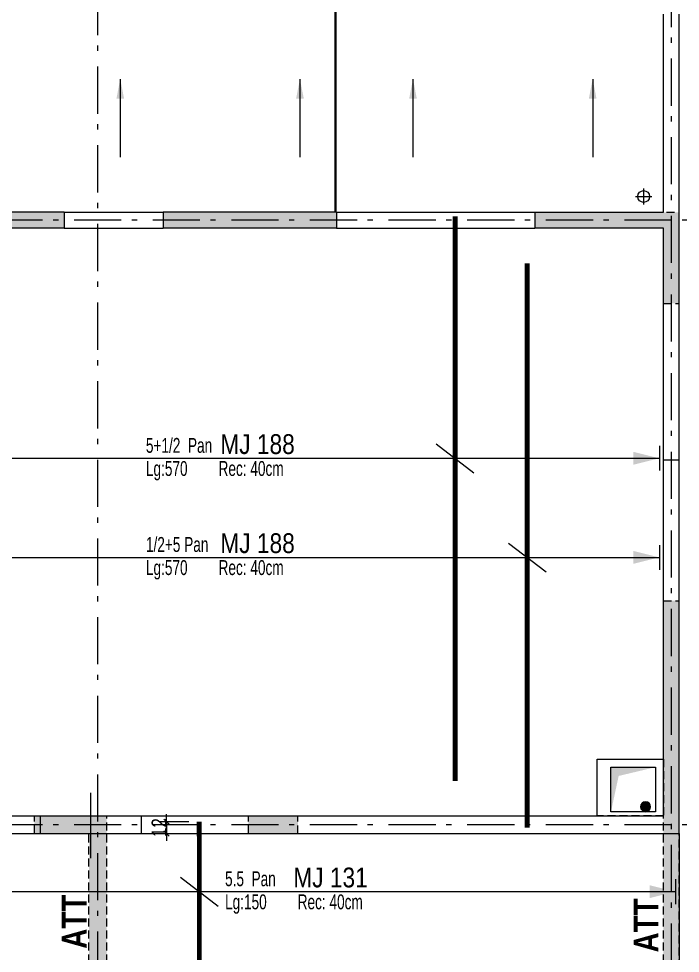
# Model space of a CAD drawing. Header units: centimetres. Extents: x 24964 to 31264, y 2319 to 6519.
# Drawn here: x 27806 to 28473, y 4162 to 5105 of the extents above; entities that cross this region are included whole.
import ezdxf
from ezdxf.enums import TextEntityAlignment as Align

# ---------------------------------------------------------------- set-up
doc = ezdxf.new("R2010")
doc.units = ezdxf.units.CM
doc.header["$LTSCALE"] = 12.7
doc.header["$PDMODE"] = 1
doc.header["$PDSIZE"] = -2
doc.linetypes.add('CACHEX2', pattern=[19.05, 12.7, -6.35])
doc.linetypes.add('Style de ligne -6', pattern=[2.08328, 1.25, -0.41656, 0.13886, -0.27786])
doc.layers.get('0').update_dxf_attribs({"lineweight": 5})
for name, color, linetype in [('01_ARMA_INF', 50, 'Continuous'), ('01_linteaux', 2, 'Continuous'), ('01_murs_sup', 2, 'CACHEX2'), ('01_texte', 230, 'Continuous'), ('AA_COTES', 2, 'Continuous'), ('prlm-EAU-EUEV', 25, 'Continuous')]:
    doc.layers.add(name, color=color, linetype=linetype)
for name, color, linetype, lineweight in [('01_murs_coup', 5, 'Continuous', 60), ('01_résv', 32, 'Continuous', 9), ('B Général', 7, 'Continuous', 5)]:
    doc.layers.add(name, color=color, linetype=linetype, lineweight=lineweight)
doc.styles.add('PATIO', font='ARIALN.TTF')
doc.styles.add('STYLE2', font='ARIALN.TTF')
doc.styles.add('Titre', font='ariblk.ttf')
doc.dimstyles.new('JB50', dxfattribs={"dimscale": 0.1, "dimtxt": 150, "dimasz": 15, "dimexe": 0.1, "dimexo": 0.1, "dimgap": 0.09, "dimtad": 1, "dimdec": 1, "dimdsep": 46, "dimtxsty": 'STYLE2', "dimblk1": 'BOND_G', "dimblk2": 'BOND_D', "dimsah": 1, "dimcen": 1.5, "dimdle": 0.01, "dimse1": 1, "dimse2": 1, "dimclrd": 4, "dimclre": 2, "dimclrt": 6, "dimazin": 2, "dimtfac": 2.333333, "dimtdec": 1, "dimtix": 1, "dimtmove": 2, "dimatfit": 3, "dimldrblk": 'BOND_G', "dimfxl": 1, "dimtolj": 1, "dimtzin": 0, "dimarcsym": 0})

# ---------------------------------------------------------------- blocks, each defined once
blk = doc.blocks.new('xi.eu')
at = {"layer": 'prlm-EAU-EUEV', "linetype": 'ByBlock', "lineweight": -2}
h = blk.add_hatch(color=0, dxfattribs=at)
edge = h.paths.add_edge_path()
edge.add_arc((0, 0), 5, 0, 360)
at = {"layer": 'prlm-EAU-EUEV', "color": 0, "linetype": 'ByBlock', "lineweight": 5}
blk.add_circle((0, 0), 5, dxfattribs=at)
blk = doc.blocks.new('BOND_G')
at = {"layer": 'AA_COTES', "color": 0}
for p, q in [((0, -5), (0, 15)), ((5, 0), (-5, 0)), ((1.77, 1.77), (-1.77, -1.77))]:
    blk.add_line(p, q, dxfattribs=at)
blk = doc.blocks.new('BOND_D')
at = {"layer": 'AA_COTES', "color": 0}
for p, q in [((5, 0), (-5, 0)), ((-1.77, -1.77), (1.77, 1.77)), ((0, 5), (0, -15))]:
    blk.add_line(p, q, dxfattribs=at)
blk = doc.blocks.new('*D2939')
at = {"color": 4, "lineweight": -2, "transparency": 16777216}
for p, q in [((27746.06, 4301.89), (27746.06, 4303.39)), ((27746.06, 4300.39), (27746.06, 4288.35)), ((27746.06, 4286.85), (27746.06, 4285.35))]:
    blk.add_line(p, q, dxfattribs=at)
at = {"layer": 'Defpoints', "color": 0, "transparency": 16777216}
for p in [(27749.51, 4300.39), (27746.06, 4288.35), (28209.03, 4288.35)]:
    blk.add_point(p, dxfattribs=at)
at = {"color": 4, "lineweight": -2, "transparency": 16777216, "xscale": 1.5, "yscale": 1.5, "zscale": 1.5}
for name, p, rotation in [('BOND_G', (27746.06, 4300.39), 270), ('BOND_D', (27746.06, 4288.35), 90)]:
    blk.add_blockref(name, p, dxfattribs=dict(at, rotation=rotation))
at = {"color": 6, "transparency": 16777216, "insert": (27738.52, 4294.37), "char_height": 15, "attachment_point": 5, "rotation": 90, "style": 'STYLE2'}
blk.add_mtext('\\A1;12', dxfattribs=at)
blk = doc.blocks.new('*D2952')
at = {"color": 4, "lineweight": -2, "ltscale": 2, "transparency": 16777216}
for p, q in [((27954.79, 4295.89), (27954.79, 4297.39)), ((27954.79, 4294.39), (27954.79, 4282.39)), ((27954.79, 4280.89), (27954.79, 4279.39))]:
    blk.add_line(p, q, dxfattribs=at)
at = {"layer": 'Defpoints', "color": 0, "ltscale": 2, "transparency": 16777216}
for p in [(27987.86, 4294.39), (27954.79, 4282.39), (28003.86, 4282.39)]:
    blk.add_point(p, dxfattribs=at)
at = {"color": 4, "lineweight": -2, "ltscale": 2, "transparency": 16777216, "xscale": 1.5, "yscale": 1.5, "zscale": 1.5}
for name, p, rotation in [('BOND_G', (27954.79, 4294.39), 270), ('BOND_D', (27954.79, 4282.39), 90)]:
    blk.add_blockref(name, p, dxfattribs=dict(at, rotation=rotation))
at = {"color": 6, "ltscale": 2, "transparency": 16777216, "insert": (27947.25, 4288.39), "char_height": 15, "attachment_point": 5, "rotation": 90, "style": 'STYLE2'}
blk.add_mtext('\\A1;12', dxfattribs=at)

msp = doc.modelspace()

# ---------------------------------------------------------------- hatches: boundary and pattern name
at = {"layer": '01_linteaux'}
h = msp.add_hatch(dxfattribs=at)
h.set_pattern_fill('DASH', color=256, scale=2.5, angle=135)
h.set_pattern_definition([(135, (22264.4976, -3966.91), (-11.22532, 9e-16), [7.9375, -7.9375])])
h.paths.add_polyline_path([(27578.46, 4909.39), (27465.46, 4909.39), (27465.46, 5144.37), (27449.46, 5144.37), (27449.46, 4708.39), (27401.46, 4708.39), (27401.46, 4688.39), (27449.46, 4688.39), (27449.46, 4300.39), (27414.46, 4300.39), (27414.46, 4282.39), (27719.46, 4282.39), (27719.46, 4300.39), (27467.46, 4300.39), (27467.46, 4893.39), (27578.46, 4893.39)])
h.paths.add_polyline_path([(27851.46, 4909.39), (27678.46, 4909.39), (27678.46, 4893.39), (27851.46, 4893.39)])
h.paths.add_polyline_path([(28126.46, 4909.39), (27951.46, 4909.39), (27951.46, 4893.39), (28126.46, 4893.39)])
h.paths.add_polyline_path([(28472.46, 4909.39), (28326.46, 4909.39), (28326.46, 4893.39), (28456.46, 4893.39), (28456.46, 4817.39), (28472.46, 4817.39)])
h.paths.add_polyline_path([(28087.46, 4300.39), (28037.46, 4300.39), (28037.46, 4282.39), (28087.46, 4282.39)], flags=17)
h.paths.add_polyline_path([(28472.46, 4517.39), (28456.46, 4517.39), (28456.46, 4152.39), (27894.46, 4152.39), (27894.46, 4300.39), (27821.46, 4300.39), (27821.46, 4282.39), (27876.46, 4282.39), (27876.46, 4152.39), (27798.46, 4152.39), (27798.46, 4134.39), (28456.46, 4134.39), (28456.46, 3917.39), (28472.46, 3917.39)])

# ---------------------------------------------------------------- linework, layer by layer
at = {"layer": '01_ARMA_INF', "linetype": 'Continuous', "lineweight": 0, "const_width": 5, "flags": 128}
for points in [[(28246.09, 4905.39), (28246.17, 4335.39)], [(28318.75, 4857.75), (28318.84, 4288.35)], [(27987.86, 4294.39), (27987.88, 4140.39)]]:
    msp.add_lwpolyline(points, dxfattribs=at)
at = {"layer": '01_linteaux'}
for p, q in [((28124.96, 4909.34), (28124.96, 5123.39)), ((28125.96, 4909.34), (28125.96, 5123.39)), ((27851.46, 4909.39), (27951.46, 4909.39)), ((28126.46, 4909.39), (28326.46, 4909.39)), ((27851.46, 4893.39), (27951.46, 4893.39)), ((28126.46, 4893.39), (28326.46, 4893.39)), ((27878.46, 4257.63), (27878.46, 4323.31)), ((27827.46, 4300.39), (27929.46, 4300.39)), ((27827.46, 4282.39), (27929.46, 4282.39)), ((28472.46, 4282.39), (28472.46, 4152.39))]:
    msp.add_line(p, q, dxfattribs=at)
at = {"layer": '01_linteaux', "color": 230, "lineweight": 0}
for p, q in [((27908.07, 5043.91), (27908.07, 4965.05)), ((28089.46, 5043.91), (28089.46, 4965.05)), ((28203.59, 5043.91), (28203.59, 4965.05)), ((28384.98, 5043.91), (28384.98, 4965.05))]:
    msp.add_line(p, q, dxfattribs=at)
at = {"layer": '01_linteaux', "lineweight": 0}
for p, q in [((28436.46, 4933.5), (28436.46, 4917.19)), ((28428.3, 4925.34), (28444.61, 4925.34))]:
    msp.add_line(p, q, dxfattribs=at)
msp.add_circle((28436.46, 4925.34), 6, dxfattribs=at)
at = {"layer": '01_linteaux', "color": 230, "lineweight": 0}
for points in [[(27908.07, 5043.91), (27904.17, 5024.01), (27908.07, 5024.01)], [(27908.07, 5043.91), (27911.96, 5024.01), (27908.07, 5024.01)], [(28089.46, 5043.91), (28085.56, 5024.01), (28089.46, 5024.01)], [(28089.46, 5043.91), (28093.36, 5024.01), (28089.46, 5024.01)], [(28203.59, 5043.91), (28199.69, 5024.01), (28203.59, 5024.01)], [(28203.59, 5043.91), (28207.48, 5024.01), (28203.59, 5024.01)], [(28384.98, 5043.91), (28381.08, 5024.01), (28384.98, 5024.01)], [(28384.98, 5043.91), (28388.88, 5024.01), (28384.98, 5024.01)]]:
    msp.add_solid(points, dxfattribs=at)
at = {"layer": '01_murs_coup', "linetype": 'Continuous', "lineweight": 18}
for p, q in [((28456.46, 4909.39), (28456.46, 5109.39)), ((28472.46, 4282.39), (28472.46, 5109.39)), ((27851.46, 4909.39), (27778.46, 4909.39)), ((27851.46, 4909.39), (27851.46, 4893.39)), ((28126.46, 4909.39), (27951.46, 4909.39)), ((27951.46, 4909.39), (27951.46, 4893.39)), ((28126.46, 4909.39), (28126.46, 4893.39)), ((28326.46, 4909.39), (28326.46, 4893.39)), ((28326.46, 4909.39), (28456.46, 4909.39)), ((27851.46, 4893.39), (27762.46, 4893.39)), ((28126.46, 4893.39), (27951.46, 4893.39)), ((28456.46, 4893.39), (28326.46, 4893.39)), ((28456.46, 4300.39), (28456.46, 4893.39)), ((28472.46, 4659.39), (28456.46, 4659.39)), ((27467.46, 4300.39), (27827.46, 4300.39)), ((27827.46, 4282.39), (27827.46, 4300.39)), ((27929.46, 4300.39), (28456.46, 4300.39)), ((27929.46, 4282.39), (27929.46, 4300.39)), ((27414.46, 4282.39), (27827.46, 4282.39)), ((27929.46, 4282.39), (28472.46, 4282.39))]:
    msp.add_line(p, q, dxfattribs=at)
at = {"layer": '01_murs_sup', "ltscale": 0.05}
for p, q in [((27851.46, 4909.39), (27678.46, 4909.39)), ((27851.46, 4909.39), (27851.46, 4893.39)), ((28126.46, 4909.39), (27951.46, 4909.39)), ((27951.46, 4909.39), (27951.46, 4893.39)), ((28126.46, 4909.39), (28126.46, 4893.39)), ((28326.46, 4909.39), (28326.46, 4893.39)), ((28326.46, 4909.39), (28472.46, 4909.39)), ((28472.46, 4817.39), (28472.46, 4909.39)), ((27851.46, 4893.39), (27678.46, 4893.39)), ((28126.46, 4893.39), (27951.46, 4893.39)), ((28456.46, 4893.39), (28326.46, 4893.39)), ((28456.46, 4817.39), (28456.46, 4893.39)), ((28456.46, 4817.39), (28472.46, 4817.39)), ((28456.46, 4152.39), (28456.46, 4517.39)), ((28456.46, 4517.39), (28472.46, 4517.39)), ((28472.46, 3917.39), (28472.46, 4517.39)), ((27821.46, 4282.39), (27821.46, 4300.39)), ((27821.46, 4300.39), (27894.46, 4300.39)), ((27894.46, 4152.39), (27894.46, 4300.39)), ((28037.46, 4282.39), (28037.46, 4300.39)), ((28037.46, 4300.39), (28087.46, 4300.39)), ((28087.46, 4282.39), (28087.46, 4300.39)), ((27821.46, 4282.39), (27876.46, 4282.39)), ((27876.46, 4152.39), (27876.46, 4282.39)), ((28037.46, 4282.39), (28087.46, 4282.39))]:
    msp.add_line(p, q, dxfattribs=at)
at = {"layer": '01_résv'}
for p, q in [((28389.46, 4300.39), (28389.46, 4357.39)), ((28389.46, 4357.39), (28456.46, 4357.39)), ((28403.46, 4349.37), (28448.46, 4349.37)), ((28403.46, 4304.37), (28403.46, 4349.37)), ((28448.46, 4349.37), (28448.46, 4304.37)), ((28448.46, 4304.37), (28403.46, 4304.37))]:
    msp.add_line(p, q, dxfattribs=at)
at = {"layer": '01_résv', "linetype": 'CACHEX2', "ltscale": 0.05}
msp.add_lwpolyline([(28389.39, 4357.39), (28456.39, 4357.39), (28456.39, 4300.39), (28389.39, 4300.39)], close=True, dxfattribs=at)
at = {"layer": '01_résv'}
for points in [[(28403.46, 4304.37), (28403.46, 4349.37), (28411.23, 4340.52)], [(28403.46, 4349.37), (28448.46, 4349.37), (28411.23, 4340.52)]]:
    msp.add_solid(points, dxfattribs=at)
at = {"layer": '01_texte', "linetype": 'Continuous', "lineweight": 0}
for p, q in [((28227.09, 4675.61), (28265.16, 4646.6)), ((28452.29, 4673.59), (28452.29, 4648.63)), ((27479.8, 4661.11), (28452.29, 4661.11)), ((28299.89, 4575.61), (28337.96, 4546.6)), ((28452.29, 4573.59), (28452.29, 4548.63)), ((27474.83, 4561.11), (28452.29, 4561.11)), ((27968.83, 4238.22), (28006.9, 4209.22)), ((28468.62, 4236.2), (28468.62, 4211.24)), ((27411.66, 4223.72), (28468.62, 4223.72))]:
    msp.add_line(p, q, dxfattribs=at)
for points in [[(28452.29, 4661.11), (28426.19, 4667.57), (28426.19, 4661.11)], [(28452.29, 4661.11), (28426.19, 4654.65), (28426.19, 4661.11)], [(28452.29, 4561.11), (28426.19, 4567.57), (28426.19, 4561.11)], [(28452.29, 4561.11), (28426.19, 4554.65), (28426.19, 4561.11)], [(28468.62, 4223.72), (28442.52, 4230.18), (28442.52, 4223.72)], [(28468.62, 4223.72), (28442.52, 4217.26), (28442.52, 4223.72)]]:
    msp.add_solid(points, dxfattribs=at)
at = {"layer": 'B Général', "color": 1, "linetype": 'Style de ligne -6', "lineweight": 13, "ltscale": 3, "true_color": 0xff0000}
for p, q in [((28464.54, 3429.56), (28464.51, 5233.58)), ((27885.53, 3342.01), (27885.51, 5201.93)), ((30131.53, 4901.31), (25462.58, 4901.31)), ((30131.53, 4291.31), (25262.8, 4291.31))]:
    msp.add_line(p, q, dxfattribs=at)

# ---------------------------------------------------------------- block references
at = {"layer": 'prlm-EAU-EUEV', "xscale": -1, "rotation": 180}
msp.add_blockref('xi.eu', (28438.32, 4309.37), dxfattribs=at)

# ---------------------------------------------------------------- texts
at = {"layer": '01_texte', "ltscale": 5, "style": 'PATIO', "width": 0.8}
for s, p in [('5+1/2  Pan', (27933.97, 4666.64)), ('Lg:570', (27933.97, 4643.31)), ('Rec: 40cm', (28007.3, 4643.31)), ('1/2+5 Pan', (27933.98, 4566.64)), ('Lg:570', (27933.98, 4543.31)), ('Rec: 40cm', (28007.32, 4543.31)), ('5.5  Pan', (28013.87, 4229.26)), ('Lg:150', (28013.87, 4205.92)), ('Rec: 40cm', (28087.2, 4205.92))]:
    msp.add_text(s, height=15, dxfattribs=at).set_placement(p)
at = {"layer": '01_texte', "ltscale": 5, "style": 'PATIO'}
for s, p in [('MJ 188', (28009.09, 4665.44)), ('MJ 188', (28009.11, 4565.44)), ('MJ 131', (28082.77, 4228.05))]:
    msp.add_text(s, height=20, dxfattribs=at).set_placement(p)
at = {"layer": '01_texte', "style": 'Titre', "width": 0.7}
for p in [(27881.56, 4197.2), (28458.88, 4193.5)]:
    msp.add_text('ATT ', height=25, rotation=90, dxfattribs=at).set_placement(p, align=Align.BOTTOM_CENTER)

# ---------------------------------------------------------------- dimensions: what is measured, and where the dimension line sits
dim = msp.add_linear_dim(base=(27746.06, 4288.35), p1=(27749.51, 4300.39), p2=(28209.03, 4288.35), angle=90, dimstyle='JB50')
dim.commit()
dim.dimension.update_dxf_attribs({"geometry": '*D2939', "text_midpoint": (27738.52, 4294.37)})
at = {"ltscale": 2}
dim = msp.add_linear_dim(base=(27954.79, 4282.39), p1=(27987.86, 4294.39), p2=(28003.86, 4282.39), angle=90, dimstyle='JB50', dxfattribs=at)
dim.commit()
dim.dimension.update_dxf_attribs({"geometry": '*D2952', "text_midpoint": (27947.25, 4288.39)})

doc.saveas('drawing.dxf')
